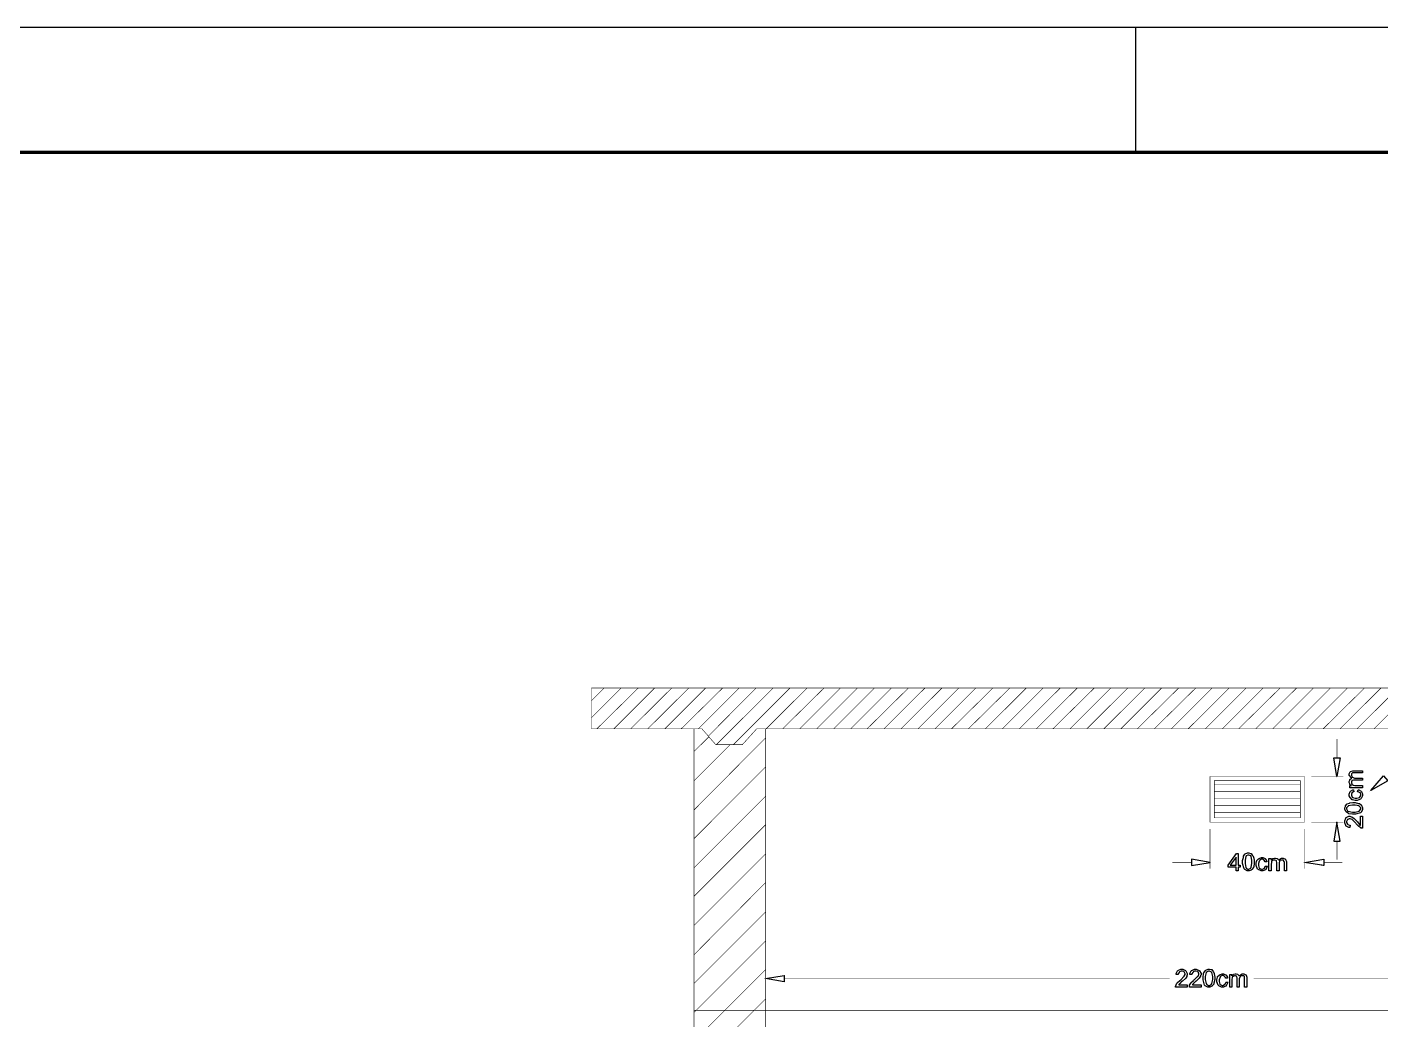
# Model space of a CAD drawing. Header units: metres. Extents: x -593 to 248, y 430 to 1024.
# Drawn here: x -340.3 to -232.1, y 944.2 to 1023.6 of the extents above; entities that cross this region are included whole.
import ezdxf

# ---------------------------------------------------------------- set-up
doc = ezdxf.new("R2010")
doc.units = ezdxf.units.M
doc.header["$MEASUREMENT"] = 0
for name, color, linetype in [('C00-00-00-BLACK', 7, 'Continuous'), ('C00-7E-FF', 150, 'Continuous'), ('C00-FF-00', 3, 'Continuous'), ('CFF-7E-00', 30, 'Continuous')]:
    doc.layers.add(name, color=color, linetype=linetype)

msp = doc.modelspace()

# ---------------------------------------------------------------- linework, layer by layer
for p, q in [((-592.7, 1023.57), (248.3, 1023.57)), ((-251.7, 1023.57), (-251.7, 1013.57))]:
    msp.add_line(p, q)
at = {"lineweight": 100}
msp.add_line((-572.7, 1013.57), (238.3, 1013.57), dxfattribs=at)
at = {"layer": 'C00-00-00-BLACK', "const_width": 0.0423}
for points in [[(-295.17, 969.73), (-294.15, 970.74)], [(-295.17, 968.37), (-292.79, 970.74)], [(-196.09, 970.74), (-295.17, 970.74)], [(-286.35, 967.48), (-295.17, 967.48), (-295.17, 970.74)], [(-294.74, 967.48), (-291.43, 970.74)], [(-293.38, 967.48), (-290.12, 970.74)], [(-292.03, 967.48), (-288.76, 970.74)], [(-290.67, 967.48), (-287.4, 970.74)], [(-289.31, 967.48), (-286.05, 970.74)], [(-288, 967.48), (-284.69, 970.74)], [(-286.64, 967.48), (-283.37, 970.74)], [(-285.84, 966.89), (-282.02, 970.74)], [(-285.2, 966.21), (-280.66, 970.74)], [(-283.84, 966.21), (-279.31, 970.74)], [(-281.21, 967.48), (-277.95, 970.74)], [(-279.9, 967.48), (-276.59, 970.74)], [(-278.54, 967.48), (-275.28, 970.74)], [(-277.18, 967.48), (-273.92, 970.74)], [(-275.83, 967.48), (-272.56, 970.74)], [(-274.47, 967.48), (-271.2, 970.74)], [(-273.15, 967.48), (-269.85, 970.74)], [(-271.8, 967.48), (-268.53, 970.74)], [(-270.44, 967.48), (-267.17, 970.74)], [(-269.08, 967.48), (-265.82, 970.74)], [(-267.73, 967.48), (-264.46, 970.74)], [(-266.41, 967.48), (-263.1, 970.74)], [(-265.06, 967.48), (-261.75, 970.74)], [(-263.7, 967.48), (-260.43, 970.74)], [(-262.34, 967.48), (-259.08, 970.74)], [(-260.98, 967.48), (-257.72, 970.74)], [(-259.63, 967.48), (-256.36, 970.74)], [(-258.31, 967.48), (-255, 970.74)], [(-256.95, 967.48), (-253.69, 970.74)], [(-255.6, 967.48), (-252.33, 970.74)], [(-254.24, 967.48), (-250.97, 970.74)], [(-252.88, 967.48), (-249.62, 970.74)], [(-251.57, 967.48), (-248.26, 970.74)], [(-250.21, 967.48), (-246.9, 970.74)], [(-248.85, 967.48), (-245.59, 970.74)], [(-247.5, 967.48), (-244.23, 970.74)], [(-246.14, 967.48), (-242.87, 970.74)], [(-244.78, 967.48), (-241.52, 970.74)], [(-243.47, 967.48), (-240.16, 970.74)], [(-242.11, 967.48), (-238.84, 970.74)], [(-240.75, 967.48), (-237.49, 970.74)], [(-239.4, 967.48), (-236.13, 970.74)], [(-238.04, 967.48), (-234.77, 970.74)], [(-236.72, 967.48), (-233.42, 970.74)], [(-235.37, 967.48), (-232.1, 970.74)], [(-234.01, 967.48), (-230.74, 970.74)], [(-232.65, 967.48), (-229.39, 970.74)], [(-286.98, 897.12), (-286.98, 967.48)], [(-286.98, 965.66), (-285.79, 966.84)], [(-285.24, 966.21), (-286.35, 967.48)], [(-285.24, 966.21), (-283.12, 966.21), (-281.97, 967.48)], [(-281.97, 967.48), (-209.28, 967.48)], [(-281.26, 898.77), (-281.26, 967.48)], [(-286.98, 960.99), (-281.26, 966.76)], [(-286.98, 963.33), (-284.1, 966.21)], [(-286.98, 958.7), (-281.26, 964.43)], [(-286.98, 956.37), (-281.26, 962.1)], [(-286.98, 954.09), (-281.26, 959.81)], [(-286.98, 951.75), (-281.26, 957.48)], [(-286.98, 949.42), (-281.26, 955.19)], [(-286.98, 947.13), (-281.26, 952.85)], [(-286.98, 944.8), (-281.26, 950.52)], [(-286.98, 942.51), (-281.26, 948.24)], [(-286.98, 940.18), (-281.26, 945.9)], [(-286.98, 944.97), (-204.28, 944.97)]]:
    msp.add_lwpolyline(points, dxfattribs=at)
for points in [[(-245.76, 963.67), (-245.76, 960.02), (-238.21, 960.02), (-238.21, 963.67), (-245.76, 963.67)], [(-245.42, 963.33), (-245.42, 960.36), (-238.55, 960.36), (-238.55, 963.33), (-245.42, 963.33)]]:
    msp.add_lwpolyline(points, close=True, dxfattribs=at)
at = {"layer": 'C00-7E-FF', "const_width": 0.0423}
for points in [[(-235.62, 965.15), (-235.62, 966.67)], [(-237.66, 963.67), (-235.11, 963.67)], [(-245.76, 959.47), (-245.76, 956.29)], [(-238.21, 959.47), (-238.21, 956.29)], [(-237.66, 960.02), (-235.11, 960.02)], [(-235.62, 958.49), (-235.62, 957.01)], [(-247.24, 956.8), (-248.77, 956.8)], [(-236.68, 956.8), (-235.2, 956.8)], [(-281.26, 953.45), (-281.26, 947.01)], [(-279.77, 947.52), (-248.98, 947.52)], [(-211.53, 947.52), (-242.28, 947.52)]]:
    msp.add_lwpolyline(points, dxfattribs=at)
for points in [[(-235.87, 965.15), (-235.37, 965.15), (-235.62, 963.67), (-235.87, 965.15)], [(-231.55, 963.33), (-232.91, 962.56), (-231.89, 963.71), (-231.55, 963.33)], [(-235.87, 958.49), (-235.37, 958.49), (-235.62, 960.02), (-235.87, 958.49)], [(-247.24, 957.05), (-247.24, 956.54), (-245.76, 956.8), (-247.24, 957.05)], [(-236.68, 957.05), (-236.68, 956.54), (-238.21, 956.8), (-236.68, 957.05)], [(-279.77, 947.77), (-279.77, 947.26), (-281.26, 947.52), (-279.77, 947.77)]]:
    msp.add_lwpolyline(points, close=True, dxfattribs=at)
at = {"layer": 'C00-7E-FF'}
for points in [[(-235.87, 965.15), (-235.37, 965.15), (-235.62, 963.67), (-235.87, 965.15)], [(-231.55, 963.33), (-232.91, 962.56), (-231.89, 963.71), (-231.55, 963.33)], [(-235.87, 958.49), (-235.37, 958.49), (-235.62, 960.02), (-235.87, 958.49)], [(-247.24, 957.05), (-247.24, 956.54), (-245.76, 956.8), (-247.24, 957.05)], [(-236.68, 957.05), (-236.68, 956.54), (-238.21, 956.8), (-236.68, 957.05)], [(-279.77, 947.77), (-279.77, 947.26), (-281.26, 947.52), (-279.77, 947.77)]]:
    msp.add_lwpolyline(points, close=True, dxfattribs=at)
at = {"layer": 'C00-FF-00', "const_width": 0.0423}
for points in [[(-245.42, 963.03), (-238.55, 963.03)], [(-245.42, 962.48), (-238.55, 962.48)], [(-245.42, 961.93), (-238.55, 961.93)], [(-245.42, 961.33), (-238.55, 961.33)], [(-245.42, 960.78), (-238.55, 960.78)]]:
    msp.add_lwpolyline(points, dxfattribs=at)
at = {"layer": 'CFF-7E-00'}
for points in [[(-233.58, 962.77), (-234.6, 962.77), (-234.6, 962.94), (-234.47, 962.94), (-234.51, 962.94), (-234.59, 963.05), (-234.6, 963.07), (-234.6, 963.07), (-234.65, 963.2), (-234.65, 963.24), (-234.65, 963.28), (-234.6, 963.38), (-234.6, 963.41), (-234.59, 963.42), (-234.45, 963.53), (-234.43, 963.54), (-234.47, 963.55), (-234.65, 963.76), (-234.65, 963.84), (-234.65, 963.89), (-234.57, 964.04), (-234.56, 964.05), (-234.54, 964.07), (-234.36, 964.13), (-234.31, 964.13), (-233.58, 964.13), (-233.58, 963.96), (-234.22, 963.96), (-234.26, 963.96), (-234.36, 963.96), (-234.39, 963.96), (-234.39, 963.96), (-234.47, 963.89), (-234.47, 963.88), (-234.47, 963.88), (-234.47, 963.81), (-234.47, 963.79), (-234.47, 963.75), (-234.41, 963.64), (-234.39, 963.62), (-234.38, 963.61), (-234.23, 963.54), (-234.18, 963.54), (-233.58, 963.54), (-233.58, 963.37), (-234.26, 963.37), (-234.31, 963.37), (-234.42, 963.34), (-234.43, 963.33), (-234.44, 963.32), (-234.47, 963.23), (-234.47, 963.2), (-234.47, 963.17), (-234.44, 963.08), (-234.43, 963.07), (-234.43, 963.05), (-234.37, 962.99), (-234.35, 962.99), (-234.33, 962.98), (-234.18, 962.94), (-234.14, 962.94), (-233.58, 962.94), (-233.58, 962.77)], [(-233.97, 962.44), (-233.92, 962.6), (-233.86, 962.6), (-233.69, 962.5), (-233.67, 962.48), (-233.65, 962.46), (-233.58, 962.25), (-233.58, 962.18), (-233.58, 962.11), (-233.69, 961.91), (-233.71, 961.89), (-233.73, 961.86), (-234, 961.76), (-234.09, 961.76), (-234.17, 961.76), (-234.37, 961.79), (-234.39, 961.8), (-234.41, 961.81), (-234.55, 961.95), (-234.56, 961.97), (-234.57, 961.99), (-234.65, 962.13), (-234.65, 962.18), (-234.65, 962.26), (-234.57, 962.46), (-234.56, 962.48), (-234.54, 962.5), (-234.36, 962.6), (-234.31, 962.6), (-234.26, 962.44), (-234.31, 962.44), (-234.42, 962.36), (-234.43, 962.35), (-234.44, 962.34), (-234.47, 962.25), (-234.47, 962.22), (-234.47, 962.17), (-234.41, 962.02), (-234.39, 962.01), (-234.38, 961.99), (-234.16, 961.93), (-234.09, 961.93), (-234.02, 961.93), (-233.82, 961.99), (-233.8, 962.01), (-233.79, 962.02), (-233.71, 962.14), (-233.71, 962.18), (-233.71, 962.22), (-233.74, 962.34), (-233.75, 962.35), (-233.77, 962.36), (-233.92, 962.44), (-233.97, 962.44)], [(-234.26, 960.65), (-234.37, 960.65), (-234.67, 960.69), (-234.69, 960.7), (-234.71, 960.71), (-234.89, 960.85), (-234.9, 960.87), (-234.92, 960.88), (-234.98, 961.06), (-234.98, 961.12), (-234.98, 961.16), (-234.95, 961.28), (-234.94, 961.29), (-234.94, 961.33), (-234.84, 961.45), (-234.82, 961.46), (-234.81, 961.47), (-234.63, 961.54), (-234.6, 961.55), (-234.6, 961.55), (-234.35, 961.59), (-234.26, 961.59), (-234.17, 961.59), (-233.9, 961.51), (-233.88, 961.5), (-233.83, 961.5), (-233.68, 961.39), (-233.67, 961.38), (-233.65, 961.35), (-233.58, 961.18), (-233.58, 961.12), (-233.58, 961.04), (-233.69, 960.8), (-233.71, 960.78), (-233.74, 960.76), (-234.13, 960.65), (-234.26, 960.65)], [(-233.75, 960.49), (-233.58, 960.49), (-233.58, 959.55), (-233.62, 959.55), (-233.69, 959.55), (-233.71, 959.55), (-233.72, 959.57), (-233.87, 959.67), (-233.88, 959.68), (-233.9, 959.69), (-234.08, 959.87), (-234.09, 959.89), (-234.12, 959.94), (-234.38, 960.21), (-234.39, 960.23), (-234.41, 960.24), (-234.56, 960.27), (-234.6, 960.27), (-234.65, 960.27), (-234.76, 960.24), (-234.77, 960.23), (-234.78, 960.22), (-234.86, 960.07), (-234.86, 960.02), (-234.86, 959.98), (-234.78, 959.86), (-234.77, 959.85), (-234.76, 959.83), (-234.61, 959.77), (-234.56, 959.77), (-234.6, 959.6), (-234.68, 959.6), (-234.88, 959.7), (-234.9, 959.72), (-234.92, 959.75), (-234.98, 959.95), (-234.98, 960.02), (-234.98, 960.11), (-234.92, 960.34), (-234.9, 960.36), (-234.88, 960.38), (-234.67, 960.49), (-234.6, 960.49), (-234.6, 960.49), (-234.48, 960.44), (-234.43, 960.44), (-234.42, 960.43), (-234.28, 960.33), (-234.26, 960.32), (-234.25, 960.31), (-234.04, 960.09), (-234.01, 960.06), (-233.99, 960.03), (-233.85, 959.86), (-233.84, 959.85), (-233.84, 959.83), (-233.77, 959.78), (-233.75, 959.77), (-233.75, 960.49)], [(-234.26, 960.82), (-234.16, 960.82), (-233.85, 960.9), (-233.84, 960.91), (-233.82, 960.92), (-233.71, 961.07), (-233.71, 961.12), (-233.71, 961.16), (-233.82, 961.28), (-233.84, 961.29), (-233.85, 961.31), (-234.16, 961.38), (-234.26, 961.38), (-234.38, 961.38), (-234.72, 961.31), (-234.73, 961.29), (-234.75, 961.28), (-234.86, 961.16), (-234.86, 961.12), (-234.86, 961.07), (-234.78, 960.92), (-234.77, 960.91), (-234.75, 960.9), (-234.39, 960.82), (-234.26, 960.82)], [(-243.68, 956.12), (-243.68, 956.42), (-244.31, 956.42), (-244.31, 956.59), (-243.64, 957.52), (-243.51, 957.52), (-243.51, 956.59), (-243.34, 956.59), (-243.34, 956.42), (-243.51, 956.42), (-243.51, 956.12), (-243.68, 956.12)], [(-243.68, 956.59), (-243.68, 957.22), (-244.14, 956.59), (-243.68, 956.59)], [(-243.17, 956.84), (-243.17, 956.94), (-243.09, 957.2), (-243.08, 957.22), (-243.08, 957.29), (-242.97, 957.46), (-242.96, 957.48), (-242.94, 957.49), (-242.76, 957.56), (-242.7, 957.56), (-242.65, 957.56), (-242.53, 957.52), (-242.49, 957.52), (-242.48, 957.51), (-242.38, 957.37), (-242.36, 957.35), (-242.35, 957.34), (-242.28, 957.22), (-242.28, 957.18), (-242.27, 957.16), (-242.24, 956.92), (-242.24, 956.84), (-242.24, 956.74), (-242.27, 956.45), (-242.28, 956.42), (-242.29, 956.4), (-242.43, 956.22), (-242.45, 956.2), (-242.46, 956.18), (-242.64, 956.12), (-242.7, 956.12), (-242.78, 956.12), (-242.98, 956.23), (-243, 956.25), (-243.02, 956.28), (-243.17, 956.7), (-243.17, 956.84)], [(-242.96, 956.84), (-242.96, 956.72), (-242.89, 956.4), (-242.87, 956.37), (-242.86, 956.35), (-242.74, 956.25), (-242.7, 956.25), (-242.65, 956.25), (-242.5, 956.35), (-242.49, 956.37), (-242.48, 956.4), (-242.41, 956.73), (-242.41, 956.84), (-242.41, 956.96), (-242.48, 957.29), (-242.49, 957.31), (-242.5, 957.32), (-242.65, 957.39), (-242.7, 957.39), (-242.75, 957.39), (-242.86, 957.32), (-242.87, 957.31), (-242.89, 957.29), (-242.96, 956.95), (-242.96, 956.84)], [(-241.35, 956.5), (-241.18, 956.5), (-241.19, 956.47), (-241.29, 956.23), (-241.3, 956.2), (-241.33, 956.2), (-241.53, 956.12), (-241.6, 956.12), (-241.68, 956.12), (-241.92, 956.23), (-241.94, 956.25), (-241.96, 956.27), (-242.07, 956.54), (-242.07, 956.63), (-242.07, 956.7), (-242.04, 956.9), (-242.03, 956.92), (-242.02, 956.95), (-241.88, 957.08), (-241.86, 957.09), (-241.83, 957.1), (-241.66, 957.18), (-241.6, 957.18), (-241.54, 957.18), (-241.36, 957.1), (-241.35, 957.09), (-241.33, 957.08), (-241.22, 956.9), (-241.22, 956.84), (-241.35, 956.84), (-241.36, 956.85), (-241.43, 956.97), (-241.43, 956.97), (-241.44, 956.98), (-241.56, 957.05), (-241.6, 957.05), (-241.65, 957.05), (-241.8, 956.95), (-241.81, 956.92), (-241.83, 956.91), (-241.9, 956.7), (-241.9, 956.63), (-241.9, 956.56), (-241.83, 956.35), (-241.81, 956.33), (-241.8, 956.32), (-241.65, 956.25), (-241.6, 956.25), (-241.56, 956.25), (-241.44, 956.32), (-241.43, 956.33), (-241.42, 956.34), (-241.35, 956.46), (-241.35, 956.5)], [(-241.05, 956.12), (-241.05, 957.1), (-240.88, 957.1), (-240.88, 956.97), (-240.87, 956.98), (-240.76, 957.09), (-240.75, 957.1), (-240.74, 957.11), (-240.62, 957.14), (-240.58, 957.14), (-240.53, 957.14), (-240.39, 957.11), (-240.37, 957.1), (-240.36, 957.09), (-240.29, 957), (-240.29, 956.97), (-240.27, 957), (-240.06, 957.14), (-239.99, 957.14), (-239.93, 957.14), (-239.74, 957.06), (-239.73, 957.05), (-239.72, 957.04), (-239.65, 956.86), (-239.65, 956.8), (-239.65, 956.12), (-239.82, 956.12), (-239.82, 956.76), (-239.82, 956.79), (-239.85, 956.87), (-239.86, 956.88), (-239.86, 956.91), (-239.89, 956.96), (-239.9, 956.97), (-239.94, 956.97), (-240.01, 956.97), (-240.03, 956.97), (-240.03, 956.97), (-240.19, 956.94), (-240.2, 956.93), (-240.21, 956.92), (-240.24, 956.74), (-240.24, 956.67), (-240.24, 956.12), (-240.41, 956.12), (-240.41, 956.76), (-240.41, 956.8), (-240.46, 956.9), (-240.46, 956.93), (-240.47, 956.94), (-240.59, 956.97), (-240.63, 956.97), (-240.66, 956.97), (-240.73, 956.97), (-240.75, 956.97), (-240.76, 956.96), (-240.84, 956.87), (-240.84, 956.84), (-240.84, 956.79), (-240.88, 956.67), (-240.88, 956.63), (-240.88, 956.12), (-241.05, 956.12)], [(-247.58, 947.01), (-247.58, 946.84), (-248.51, 946.84), (-248.51, 946.87), (-248.48, 946.95), (-248.47, 946.96), (-248.47, 947.02), (-248.4, 947.15), (-248.39, 947.17), (-248.37, 947.19), (-248.16, 947.37), (-248.13, 947.39), (-248.1, 947.42), (-247.85, 947.67), (-247.84, 947.69), (-247.83, 947.7), (-247.75, 947.85), (-247.75, 947.9), (-247.75, 947.9), (-247.83, 948.05), (-247.84, 948.07), (-247.85, 948.08), (-247.97, 948.11), (-248, 948.11), (-248.06, 948.11), (-248.21, 948.05), (-248.22, 948.02), (-248.23, 948.01), (-248.3, 947.89), (-248.3, 947.85), (-248.47, 947.85), (-248.47, 947.93), (-248.37, 948.14), (-248.34, 948.15), (-248.32, 948.17), (-248.08, 948.28), (-248, 948.28), (-247.93, 948.28), (-247.73, 948.17), (-247.71, 948.15), (-247.69, 948.13), (-247.58, 947.92), (-247.58, 947.85), (-247.58, 947.82), (-247.61, 947.74), (-247.62, 947.73), (-247.62, 947.67), (-247.7, 947.54), (-247.71, 947.52), (-247.73, 947.51), (-247.97, 947.32), (-248, 947.3), (-248.03, 947.28), (-248.17, 947.13), (-248.17, 947.13), (-248.18, 947.12), (-248.26, 947.04), (-248.26, 947.01), (-247.58, 947.01)], [(-246.48, 947.01), (-246.48, 946.84), (-247.41, 946.84), (-247.41, 946.87), (-247.41, 946.94), (-247.41, 946.96), (-247.4, 946.98), (-247.29, 947.15), (-247.28, 947.17), (-247.27, 947.19), (-247.09, 947.37), (-247.07, 947.39), (-247.03, 947.42), (-246.75, 947.67), (-246.73, 947.69), (-246.72, 947.7), (-246.65, 947.85), (-246.65, 947.9), (-246.65, 947.9), (-246.72, 948.05), (-246.73, 948.07), (-246.74, 948.08), (-246.89, 948.11), (-246.94, 948.11), (-246.99, 948.11), (-247.1, 948.05), (-247.11, 948.02), (-247.14, 948.01), (-247.2, 947.89), (-247.2, 947.85), (-247.37, 947.85), (-247.37, 947.93), (-247.26, 948.14), (-247.24, 948.15), (-247.22, 948.17), (-247.01, 948.28), (-246.94, 948.28), (-246.86, 948.28), (-246.63, 948.17), (-246.61, 948.15), (-246.59, 948.13), (-246.48, 947.92), (-246.48, 947.85), (-246.48, 947.82), (-246.52, 947.75), (-246.52, 947.73), (-246.53, 947.71), (-246.64, 947.54), (-246.65, 947.52), (-246.66, 947.51), (-246.87, 947.32), (-246.9, 947.3), (-246.92, 947.28), (-247.07, 947.13), (-247.11, 947.13), (-247.11, 947.1), (-247.16, 947.03), (-247.16, 947.01), (-246.48, 947.01)], [(-246.31, 947.56), (-246.31, 947.65), (-246.27, 947.87), (-246.27, 947.94), (-246.26, 947.97), (-246.12, 948.17), (-246.1, 948.19), (-246.09, 948.2), (-245.9, 948.28), (-245.84, 948.28), (-245.79, 948.28), (-245.67, 948.24), (-245.63, 948.24), (-245.62, 948.23), (-245.51, 948.09), (-245.5, 948.07), (-245.49, 948.06), (-245.43, 947.91), (-245.42, 947.9), (-245.42, 947.9), (-245.38, 947.64), (-245.38, 947.56), (-245.38, 947.45), (-245.45, 947.16), (-245.46, 947.13), (-245.46, 947.08), (-245.58, 946.93), (-245.59, 946.92), (-245.61, 946.91), (-245.78, 946.84), (-245.84, 946.84), (-245.93, 946.84), (-246.16, 946.94), (-246.18, 946.96), (-246.2, 947), (-246.31, 947.42), (-246.31, 947.56)], [(-246.14, 947.56), (-246.14, 947.44), (-246.07, 947.11), (-246.05, 947.09), (-246.04, 947.07), (-245.89, 946.96), (-245.84, 946.96), (-245.79, 946.96), (-245.65, 947.07), (-245.63, 947.09), (-245.62, 947.11), (-245.54, 947.45), (-245.54, 947.56), (-245.54, 947.67), (-245.62, 948), (-245.63, 948.02), (-245.65, 948.03), (-245.79, 948.11), (-245.84, 948.11), (-245.89, 948.11), (-246.03, 948.03), (-246.05, 948.02), (-246.07, 948), (-246.14, 947.67), (-246.14, 947.56)], [(-244.48, 947.22), (-244.31, 947.22), (-244.33, 947.19), (-244.46, 946.94), (-244.48, 946.92), (-244.51, 946.91), (-244.68, 946.84), (-244.74, 946.84), (-244.83, 946.84), (-245.06, 946.94), (-245.08, 946.96), (-245.1, 946.98), (-245.21, 947.26), (-245.21, 947.35), (-245.21, 947.42), (-245.17, 947.62), (-245.16, 947.64), (-245.15, 947.67), (-245.02, 947.8), (-244.99, 947.81), (-244.97, 947.82), (-244.8, 947.9), (-244.74, 947.9), (-244.68, 947.9), (-244.51, 947.82), (-244.48, 947.81), (-244.46, 947.8), (-244.36, 947.62), (-244.36, 947.56), (-244.53, 947.56), (-244.53, 947.59), (-244.59, 947.69), (-244.61, 947.69), (-244.62, 947.7), (-244.71, 947.77), (-244.74, 947.77), (-244.79, 947.77), (-244.94, 947.67), (-244.95, 947.64), (-244.96, 947.63), (-245.04, 947.42), (-245.04, 947.35), (-245.04, 947.27), (-244.97, 947.07), (-244.95, 947.05), (-244.94, 947.04), (-244.79, 946.96), (-244.74, 946.96), (-244.74, 946.96), (-244.59, 947.04), (-244.57, 947.05), (-244.56, 947.06), (-244.49, 947.2), (-244.48, 947.22)], [(-244.19, 946.84), (-244.19, 947.85), (-244.02, 947.85), (-244.02, 947.73), (-244.02, 947.76), (-243.91, 947.84), (-243.89, 947.85), (-243.88, 947.87), (-243.76, 947.9), (-243.72, 947.9), (-243.68, 947.9), (-243.56, 947.87), (-243.55, 947.85), (-243.54, 947.84), (-243.44, 947.74), (-243.43, 947.73), (-243.4, 947.76), (-243.2, 947.9), (-243.13, 947.9), (-243.06, 947.9), (-242.89, 947.82), (-242.87, 947.81), (-242.86, 947.8), (-242.83, 947.62), (-242.83, 947.56), (-242.83, 946.84), (-243, 946.84), (-243, 947.52), (-243, 947.55), (-243, 947.62), (-243, 947.64), (-243, 947.67), (-243.04, 947.71), (-243.04, 947.73), (-243.07, 947.73), (-243.15, 947.73), (-243.17, 947.73), (-243.21, 947.73), (-243.33, 947.7), (-243.34, 947.69), (-243.35, 947.68), (-243.43, 947.49), (-243.43, 947.43), (-243.43, 946.84), (-243.59, 946.84), (-243.59, 947.52), (-243.59, 947.56), (-243.63, 947.68), (-243.64, 947.69), (-243.64, 947.7), (-243.73, 947.73), (-243.76, 947.73), (-243.8, 947.73), (-243.88, 947.7), (-243.89, 947.69), (-243.91, 947.69), (-243.98, 947.62), (-243.98, 947.6), (-243.99, 947.59), (-244.02, 947.44), (-244.02, 947.39), (-244.02, 946.84), (-244.19, 946.84)]]:
    msp.add_lwpolyline(points, close=True, dxfattribs=at)

doc.saveas('drawing.dxf')
